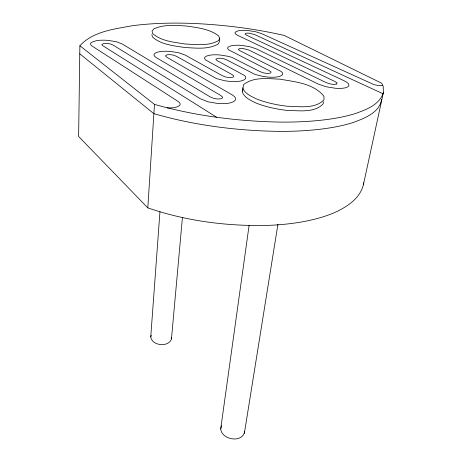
<?xml version="1.0" encoding="UTF-8"?>
<svg xmlns="http://www.w3.org/2000/svg" width="462" height="462" viewBox="0 0 462 462"><rect width="100%" height="100%" fill="white"/><g stroke="black" fill="none" stroke-linecap="round" stroke-linejoin="round"><path stroke-width="0.69" d="M79.874 45.755L78.627 136.469L147.805 207.871C185.66 220.894 225.97 226.189 265.927 225.45A139.87 56.081 6.6 0 0 335.106 212.353C347.158 206.733 359.956 198.527 363.386 184.794L383.373 92.631L383.212 86.458L381.808 83.287L284.205 35.447C254.256 28.58 223.637 24.775 192.949 23.435A145.686 42.082 6.3 0 0 131.849 25.808C113.848 29.135 92.862 31.508 79.874 45.755L154.481 104.389C195.79 116.066 238.756 121.448 281.624 122.112A149.007 44.023 6.5 0 0 354.903 113.704C365.968 109.771 379.51 104.955 383.373 92.631M363.386 184.794L363.461 182.663M147.805 207.871L154.481 104.389M182.415 217.556L171.471 338.935C168.694 347.603 151.906 345.899 150.751 336.931L159.962 211.671M219.745 38.242L218.711 40.494C208.645 46.316 196.183 44.485 185.066 43.994C174.007 42.157 161.405 41.297 152.662 33.524L152.067 31.093L153.765 28.956C163.958 24.076 175.803 25.404 186.74 26.057C197.603 27.703 209.471 28.915 218.474 35.793L219.745 38.242L219.386 41.644L218.359 43.93C208.345 49.827 195.876 48.013 184.777 47.528C173.741 45.698 161.128 44.82 152.454 36.983L151.859 34.523M242.723 87.82C244.75 93.786 251.149 96.206 256.3 98.845C266.193 102.766 276.64 104.984 287.185 106.231C298.891 106.352 315.165 109.355 323.983 99.723L323.92 96.281C313.779 83.437 294.958 81.826 279.903 79.164C267.925 78.725 253.73 76.611 243.659 84.558L242.238 91.794C244.225 97.788 250.606 100.266 255.757 102.922C265.61 106.878 276.033 109.101 286.55 110.349C298.238 110.476 314.535 113.421 323.273 103.702L323.244 101.617M249.128 225.219L220.692 428.944C221.76 440.09 243.052 443.48 244.617 431.196M244.346 433.425L277.945 224.18M220.692 428.944L221.616 425.756M242.429 91.13L242.804 89.813M150.751 336.931L151.282 335.314M336.232 84.061L336.867 83.743L336.989 82.871L334.725 81.364L237.803 35.418L235.938 34.309L235.037 33.218L235.146 32.23L238.253 30.792A14.282 3.586 6.7 0 1 248.071 30.55L255.567 31.711L261.596 33.628L373.972 84.615L378.505 85.62L382.715 85.326M167.157 107.837C171.419 107.894 176.501 108.287 179.885 105.221L180.215 103.996L179.614 102.708L178.124 101.444L92.221 46.148L90.789 44.854L90.5 43.584L91.355 42.417L96.131 40.72A16.158 4.447 4 0 1 108.073 40.385L116.222 41.701L122.078 43.902L210.037 96.829L213.669 98.366L216.909 98.914A6.081 1.987 6.2 0 0 221.229 98.631L222.118 98.256L222.69 97.234L220.796 95.495L156.318 57.64L154.568 56.272L153.95 54.92L154.493 53.679L156.139 52.633L158.766 51.848A16.297 4.637 5.2 0 1 170.472 51.426L178.863 52.784L185.216 55.094L222.239 75.647L225.629 76.981L228.621 77.477A5.602 1.686 6.4 0 0 232.577 77.264L233.379 76.952L233.864 76.086L232.063 74.584L205.44 59.875L204.568 58.518L204.851 57.271L206.237 56.214L208.633 55.417A16.124 4.574 6.2 0 1 219.9 54.978L228.303 56.329L231.959 57.398L259.967 71.581L263.38 72.863L266.297 73.337A5.434 1.582 7.2 0 0 270.039 73.14L270.767 72.846L271.107 72.02L269.184 70.588L228.603 49.838L227.668 48.597L227.818 47.459L229.037 46.506L231.219 45.784A15.321 4.129 6.6 0 1 241.788 45.432L249.809 46.702L256.237 48.845L325.906 82.461L329.597 83.795L332.594 84.286A5.544 1.617 8.6 0 0 336.232 84.061M382.831 93.665L254.62 34.569L249.243 33.2A4.684 1.178 6.7 0 0 246.003 33.287L244.981 34.09L246.546 35.181L344.219 80.798L346.881 82.3L348.515 83.824L348.989 85.268L348.261 86.527L346.356 87.514A16.944 4.938 8.6 0 1 335.187 88.23L325.912 86.717L318.197 84.044L248.706 49.983L242.96 48.458A5.024 1.357 6.6 0 0 239.472 48.585L238.346 49.515L239.997 50.756L281.289 71.529L282.565 72.973L282.686 74.342L281.629 75.531L279.452 76.455A16.609 4.839 7.2 0 1 267.937 77.079L263.346 76.513L254.955 74.417L226.807 59.933L223.637 58.738L220.848 58.287A5.284 1.502 6.2 0 0 217.128 58.443L215.841 59.471L217.475 60.822L244.612 75.549L245.738 77.067L245.663 78.5L244.381 79.747L241.955 80.723A17.123 5.163 6.4 0 1 229.781 81.399L225.04 80.815L216.545 78.632L176.588 56.364L173.562 55.169L170.778 54.718A5.342 1.525 5.2 0 0 166.915 54.863L165.379 55.885L166.788 57.23L232.063 94.774L234.425 96.506L235.58 98.267L235.441 99.948L233.991 101.426L231.306 102.593A18.578 6.075 6.2 0 1 217.983 103.511L207.952 101.802L200.306 98.729L113.034 45.051L110.268 43.913L107.571 43.474A5.296 1.461 4 0 0 103.621 43.595L101.813 44.543L102.905 45.813L216.545 117.192M79.759 53.806L153.881 113.669C194.877 125.497 237.601 130.873 280.215 131.387A148.198 45.172 6.5 0 0 353.135 122.528C364.304 118.318 379.521 112.872 381.572 99.422M171.229 337.248L171.471 338.935"/></g></svg>
